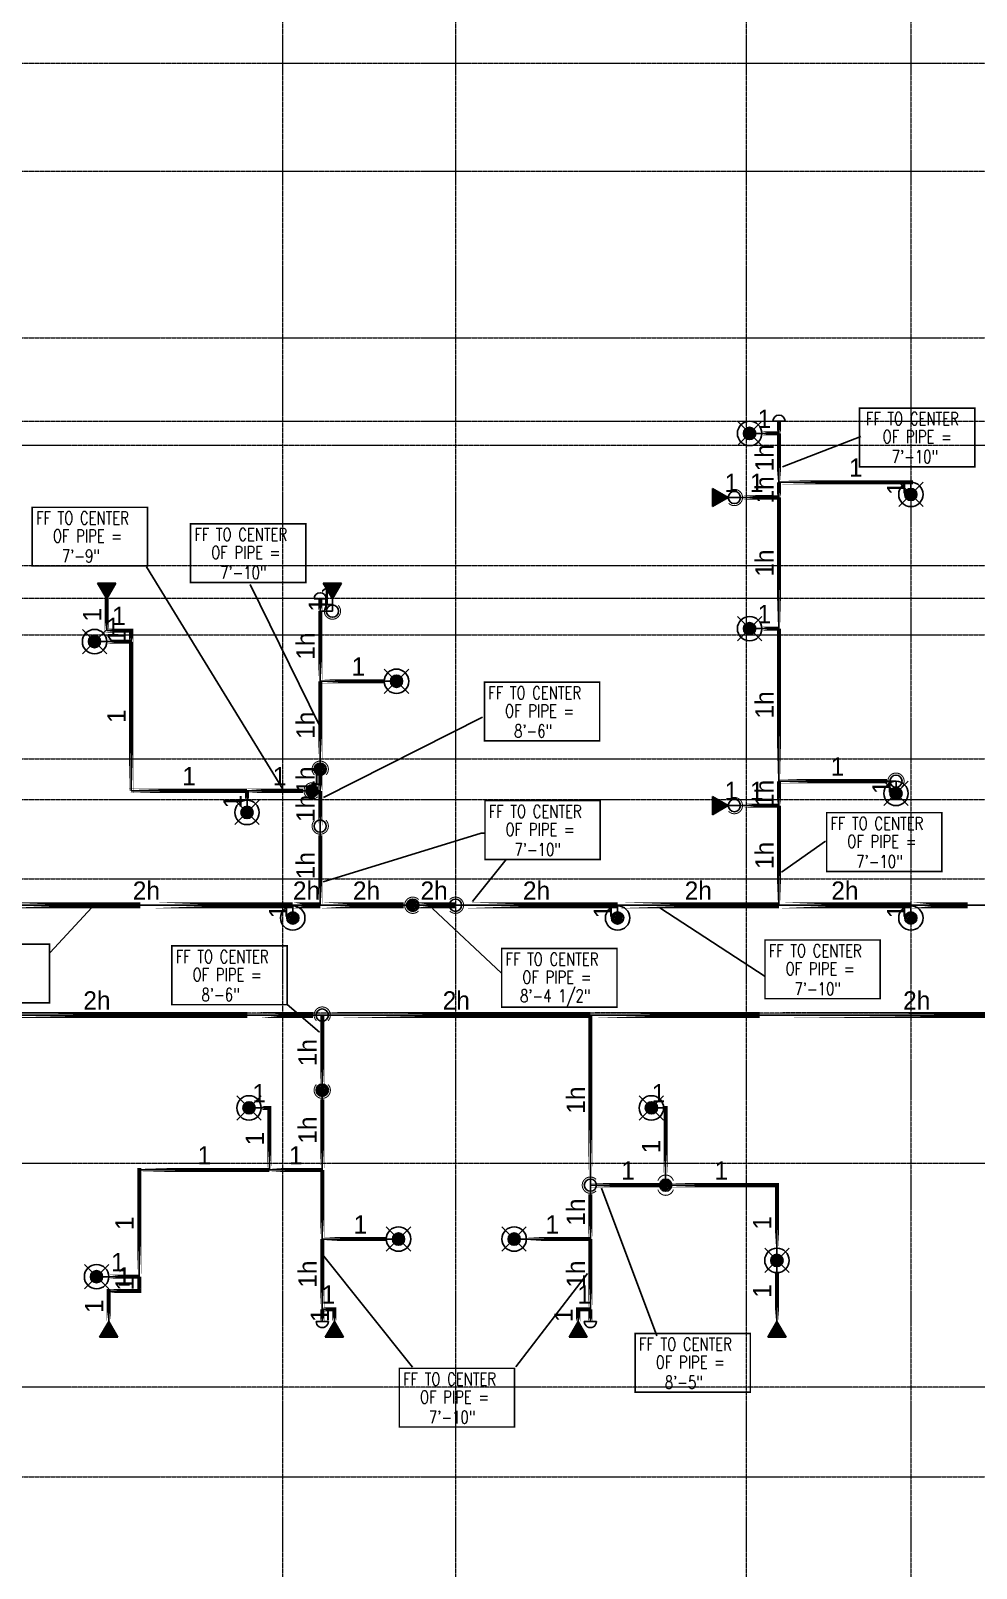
# Model space of a CAD drawing. Header units: inches. Extents: x -3679 to 241, y -496 to 3453.
# Drawn here: x -2565 to -2100, y 0 to 756 of the extents above; entities that cross this region are included whole.
import ezdxf
from ezdxf.enums import TextEntityAlignment as Align

# ---------------------------------------------------------------- set-up
doc = ezdxf.new("R2010")
doc.units = ezdxf.units.IN
doc.header["$MEASUREMENT"] = 0
doc.linetypes.add('Grid Line', pattern=[0.875, 0.5, -0.125, 0.125, -0.125])
for name, color, linetype in [('Coordination', 1, 'Continuous'), ('headdn', 7, 'Continuous'), ('PIPEBL', 4, 'Continuous'), ('pipemn', 6, 'Continuous'), ('PIPESPC', 7, 'Continuous'), ('spk-cap', 7, 'Continuous'), ('spk-pipedrop', 7, 'Continuous'), ('spk-piperise', 7, 'Continuous'), ('TIDYPIPE', 7, 'Continuous')]:
    doc.layers.add(name, color=color, linetype=linetype)
doc.layers.add('S-GRID', color=1, linetype='Continuous', lineweight=9)
doc.styles.add('PDA1', font='ROMAND', dxfattribs={"width": 0.755})
doc.styles.add('PIPE', font='PIPE.SHX')
doc.styles.add('ROMANS', font='ROMANS', dxfattribs={"height": 0.25})
doc.dimstyles.new('STANDARD$7', dxfattribs={"dimtxt": 0.09375, "dimasz": 0.125, "dimexe": 0.125, "dimexo": 0.09375, "dimgap": 0.0625, "dimtad": 1, "dimdec": 6, "dimzin": 3, "dimdsep": 46, "dimlunit": 4, "dimtxsty": 'ROMANS', "dimcen": 0.09375, "dimadec": 0, "dimazin": 0, "dimtfac": 0.09375, "dimtdec": 0, "dimtofl": 0, "dimtmove": 0, "dimatfit": 3, "dimfxl": 1, "dimfrac": 2, "dimtolj": 1, "dimtzin": 3, "dimarcsym": 0})

# ---------------------------------------------------------------- blocks, each defined once
blk = doc.blocks.new('side2')
for p, q in [((0, 0), (7.79, 4.5)), ((7.79, -4.5), (0, 0)), ((7.79, 4.5), (7.79, -4.5))]:
    blk.add_line(p, q)
blk.add_solid([(7.79, -4.5), (0, 0), (7.79, 4.5)])
blk = doc.blocks.new('dpend2')
for p, q in [((-6, -6), (6, 6)), ((6, -6), (-6, 6))]:
    blk.add_line(p, q)
for radius in [6, 3]:
    blk.add_circle((0, 0), radius)
for points in [[(0, 0), (-3, 0), (-2.08, 2.07)], [(0, 0), (-3, 0), (-2.08, -2.07)], [(0, 0), (0, 3), (-2.12, 2.14)], [(0, 0), (0, -3), (-2.12, -2.14)], [(0, 0), (0, 3), (2.12, 2.14)], [(0, 0), (3, 0), (2.08, 2.07)], [(0, 0), (3, 0), (2.08, -2.07)], [(0, 0), (0, -3), (2.12, -2.14)]]:
    blk.add_solid(points)
blk = doc.blocks.new('rise')
blk.add_circle((0, 0), 3)
blk = doc.blocks.new('dpend1')
for radius in [6, 3]:
    blk.add_circle((0, 0), radius)
for points in [[(0.01, 2.97), (-2.53, -1.59), (-2.62, 1.36)], [(0.01, 2.97), (-2.49, -1.59), (2.52, -1.59)], [(2.52, -1.59), (0.01, 2.97), (2.6, 1.47)], [(2.52, -1.59), (-2.53, -1.59), (0.01, -2.98)]]:
    blk.add_solid(points)
blk = doc.blocks.new('PIPESPC')
at = {"layer": 'PIPESPC', "style": 'PIPE', "width": 0.9}
blk.add_attdef('SIZE', text='', height=9, dxfattribs=at).set_placement((0, 4.02), align=Align.CENTER)
at = {"layer": 'PIPESPC', "style": 'PIPE', "flags": 1}
blk.add_attdef('SCHED', (25.3, 3.89), '', height=9, dxfattribs=at)
blk = doc.blocks.new('CAP')
blk.add_line((0, 3), (0, -3))
blk.add_arc((0, 0), 3, 270, 90)
blk = doc.blocks.new('drop')
blk.add_circle((0, 0), 3)
for points in [[(0.01, 2.97), (-2.53, -1.59), (-2.62, 1.36)], [(0.01, 2.97), (-2.49, -1.59), (2.52, -1.59)], [(2.52, -1.59), (0.01, 2.97), (2.6, 1.47)], [(2.52, -1.59), (-2.53, -1.59), (0.01, -2.98)]]:
    blk.add_solid(points)
blk = doc.blocks.new('TIDYRUN')
at = {"const_width": 0.5}
blk.add_lwpolyline([(-2.83, 2.83, -2.414214), (-2.83, -2.83, -1.737895)], format="xyb", dxfattribs=at)
blk = doc.blocks.new('TIDYDROP')
at = {"const_width": 0.5}
for points in [[(-2.18, 3.82, 0.737034), (-2.18, -3.82)], [(2.18, 3.82, -0.737034), (2.18, -3.82)]]:
    blk.add_lwpolyline(points, format="xyb", dxfattribs=at)

msp = doc.modelspace()

# ---------------------------------------------------------------- linework, layer by layer
at = {"layer": 'Coordination', "color": 1}
for p, q in [((-2195.1, 541.59), (-2156.57, 556.51)), ((-2440.81, 383.16), (-2507.92, 492.42)), ((-2423.12, 415.04), (-2456.95, 483.76)), ((-2420.9, 379.05), (-2342.67, 418.46)), ((-2195.66, 342.32), (-2173.99, 357.48)), ((-2347.55, 327.78), (-2330.99, 348.51)), ((-2534.9, 324.85), (-2555.31, 302.73)), ((-2367.31, 324.48), (-2333.42, 292.55)), ((-2255.4, 324.75), (-2203.74, 290.98)), ((-2422.9, 263.62), (-2438.8, 277.14)), ((-2284.15, 186.9), (-2256.94, 114.22)), ((-2421.34, 154.25), (-2377.15, 98.81)), ((-2291.06, 145.01), (-2326.3, 99.1))]:
    msp.add_line(p, q, dxfattribs=at)
at = {"layer": 'Coordination', "color": 1, "const_width": 0.75}
for points in [[(-2157.24, 570.44), (-2157.24, 541.57), (-2100.56, 541.57), (-2100.56, 570.44), (-2157.24, 570.44)], [(-2564.16, 521.69), (-2564.16, 492.82), (-2507.48, 492.82), (-2507.48, 521.69), (-2564.16, 521.69)], [(-2486.29, 513.58), (-2486.29, 484.71), (-2429.61, 484.71), (-2429.61, 513.58), (-2486.29, 513.58)], [(-2341.73, 435.68), (-2341.73, 406.81), (-2285.06, 406.81), (-2285.06, 435.68), (-2341.73, 435.68)], [(-2341.49, 377.4), (-2341.49, 348.53), (-2284.82, 348.53), (-2284.82, 377.4), (-2341.49, 377.4)], [(-2173.43, 371.5), (-2173.43, 342.63), (-2116.76, 342.63), (-2116.76, 371.5), (-2173.43, 371.5)], [(-2612.36, 306.88), (-2612.36, 278.01), (-2555.69, 278.01), (-2555.69, 306.88), (-2612.36, 306.88)], [(-2495.45, 306.01), (-2495.45, 277.14), (-2438.77, 277.14), (-2438.77, 306.01), (-2495.45, 306.01)], [(-2333.23, 304.73), (-2333.23, 275.86), (-2276.55, 275.86), (-2276.55, 304.73), (-2333.23, 304.73)], [(-2203.77, 308.91), (-2203.77, 280.04), (-2147.1, 280.04), (-2147.1, 308.91), (-2203.77, 308.91)], [(-2267.6, 115.44), (-2267.6, 86.57), (-2210.93, 86.57), (-2210.93, 115.44), (-2267.6, 115.44)], [(-2383.59, 98.29), (-2383.59, 69.42), (-2326.92, 69.42), (-2326.92, 98.29), (-2383.59, 98.29)]]:
    msp.add_lwpolyline(points, dxfattribs=at)
at = {"layer": 'PIPEBL', "color": 1}
for p, q in [((-2196.86, 558), (-2196.86, 564)), ((-2211.31, 558), (-2196.86, 558)), ((-2196.86, 534), (-2196.86, 558)), ((-2196.86, 534), (-2132, 534)), ((-2196.86, 526.5), (-2196.86, 534)), ((-2132, 528), (-2132, 534)), ((-2221.81, 526.5), (-2218.81, 526.5)), ((-2218.81, 526.5), (-2196.86, 526.5)), ((-2196.86, 462), (-2196.86, 526.5)), ((-2527.5, 476.64), (-2527.5, 461.07)), ((-2422.5, 470.64), (-2422.5, 476.64)), ((-2416.5, 470.64), (-2416.5, 476.64)), ((-2422.5, 436.14), (-2422.5, 470.64)), ((-2422.5, 470.64), (-2416.5, 470.64)), ((-2211.31, 462), (-2196.86, 462)), ((-2196.86, 387), (-2196.86, 462)), ((-2533.5, 455.64), (-2515.5, 455.64)), ((-2515.5, 461.07), (-2527.5, 461.07)), ((-2515.5, 455.64), (-2515.5, 461.07)), ((-2515.5, 382.25), (-2515.5, 455.64)), ((-2422.5, 436.14), (-2385, 436.14)), ((-2422.5, 392.89), (-2422.5, 436.14)), ((-2422.5, 382.25), (-2422.5, 392.89)), ((-2196.86, 375), (-2196.86, 387)), ((-2196.86, 387), (-2139.31, 387)), ((-2139.31, 387), (-2139.31, 381)), ((-2458.5, 382.25), (-2515.5, 382.25)), ((-2426.5, 382.25), (-2458.5, 382.25)), ((-2458.5, 371.64), (-2458.5, 382.25)), ((-2422.5, 382.25), (-2426.5, 382.25)), ((-2422.5, 364.94), (-2422.5, 382.25)), ((-2221.81, 375), (-2218.81, 375)), ((-2218.81, 375), (-2196.86, 375)), ((-2196.86, 375), (-2196.86, 326)), ((-2422.5, 326), (-2422.5, 364.94)), ((-2436, 319.74), (-2436, 326)), ((-2276.25, 319.74), (-2276.25, 326)), ((-2132, 319.74), (-2132, 326)), ((-2421.51, 235.04), (-2421.51, 272)), ((-2289.63, 188.36), (-2289.63, 272)), ((-2421.51, 195.84), (-2421.51, 235.04)), ((-2457.51, 226.36), (-2447.51, 226.36)), ((-2447.51, 226.36), (-2447.51, 195.84)), ((-2259.62, 226.36), (-2252.6, 226.36)), ((-2252.6, 226.36), (-2252.6, 188.36)), ((-2447.51, 195.84), (-2511.51, 195.84)), ((-2511.51, 195.84), (-2511.51, 143.36)), ((-2421.51, 195.84), (-2447.51, 195.84)), ((-2421.51, 161.86), (-2421.51, 195.84)), ((-2289.63, 161.86), (-2289.63, 188.36)), ((-2252.6, 188.36), (-2289.63, 188.36)), ((-2197.87, 188.36), (-2252.6, 188.36)), ((-2197.87, 151.36), (-2197.87, 188.36)), ((-2421.51, 127.36), (-2421.51, 161.86)), ((-2421.51, 161.86), (-2384.01, 161.86)), ((-2327.13, 161.86), (-2289.63, 161.86)), ((-2289.63, 127.36), (-2289.63, 161.86)), ((-2197.87, 121.36), (-2197.87, 151.36)), ((-2532.51, 143.36), (-2511.51, 143.36)), ((-2526.51, 121.36), (-2526.51, 136.31)), ((-2511.51, 136.31), (-2526.51, 136.31)), ((-2511.51, 143.36), (-2511.51, 136.31)), ((-2421.51, 127.36), (-2415.51, 127.36)), ((-2421.51, 127.36), (-2421.51, 121.36)), ((-2415.51, 127.36), (-2415.51, 121.36)), ((-2295.63, 127.36), (-2289.63, 127.36)), ((-2295.63, 127.36), (-2295.63, 121.36)), ((-2289.63, 127.36), (-2289.63, 121.36))]:
    msp.add_line(p, q, dxfattribs=at)
at = {"layer": 'pipemn', "color": 1}
for p, q in [((-2580, 326), (-2436, 326)), ((-2436, 326), (-2422.5, 326)), ((-2422.5, 326), (-2376.99, 326)), ((-2376.99, 326), (-2355.99, 326)), ((-2355.99, 326), (-2276.25, 326)), ((-2276.25, 326), (-2196.86, 326)), ((-2196.86, 326), (-2132, 326)), ((-2132, 326), (-2027.37, 326)), ((-2595, 272), (-2421.51, 272)), ((-2421.51, 272), (-2289.63, 272)), ((-2289.63, 272), (-1968.63, 272))]:
    msp.add_line(p, q, dxfattribs=at)
at = {"layer": 'S-GRID', "linetype": 'Grid Line'}
for p, q in [((-2441, 1771.74), (-2441, -484.26)), ((-2356, 1771.74), (-2356, -484.26)), ((-2213, 1771.74), (-2213, -484.26)), ((-2132, 1771.74), (-2132, -484.26)), ((-3666.39, 740), (228, 740)), ((-3666.39, 687), (228, 687)), ((-3666.39, 605), (228, 605)), ((-3666.39, 564), (228, 564)), ((228, 552), (-3666.39, 552)), ((-3666.39, 493), (228, 493)), ((-3666.39, 477), (228, 477)), ((-3666.39, 459), (228, 459)), ((-3666.39, 398), (228, 398)), ((-3666.39, 378), (228, 378)), ((-3666.39, 339), (226, 339)), ((228, 273), (-3666.39, 273)), ((228, 199), (-3666.39, 199)), ((228, 89), (-3666.39, 89)), ((-3666.39, 45), (228, 45))]:
    msp.add_line(p, q, dxfattribs=at)
at = {"layer": 'TIDYPIPE', "color": 1}
for points, const_width in [([(-2196.86, 558), (-2196.86, 564)], 2), ([(-2205.31, 558), (-2196.86, 558)], 2), ([(-2196.86, 534), (-2196.86, 558)], 2), ([(-2196.86, 526.5), (-2196.86, 534)], 2), ([(-2196.86, 534), (-2131, 534)], 2), ([(-2214.31, 526.5), (-2196.86, 526.5)], 2), ([(-2196.86, 462), (-2196.86, 526.5)], 2), ([(-2527.5, 460.07), (-2527.5, 476.64)], 2), ([(-2422.5, 470.64), (-2422.5, 476.64)], 2), ([(-2422.5, 436.14), (-2422.5, 470.64)], 2), ([(-2528.5, 461.07), (-2514.5, 461.07)], 2), ([(-2515.5, 455.64), (-2515.5, 462.07)], 2), ([(-2205.31, 462), (-2196.86, 462)], 2), ([(-2196.86, 387), (-2196.86, 462)], 2), ([(-2527.5, 455.64), (-2515.5, 455.64)], 2), ([(-2515.5, 381.25), (-2515.5, 455.64)], 2), ([(-2422.5, 397.39), (-2422.5, 436.14)], 2), ([(-2422.5, 436.14), (-2391, 436.14)], 2), ([(-2422.5, 382.25), (-2422.5, 392.89)], 2), ([(-2196.86, 375), (-2196.86, 387)], 2), ([(-2196.86, 387), (-2143.81, 387)], 2), ([(-2516.5, 382.25), (-2458.5, 382.25)], 2), ([(-2458.5, 377.64), (-2458.5, 382.25)], 2), ([(-2458.5, 382.25), (-2431, 382.25)], 2), ([(-2422.5, 364.94), (-2422.5, 382.25)], 2), ([(-2214.31, 375), (-2196.86, 375)], 2), ([(-2196.86, 326), (-2196.86, 375)], 2), ([(-2422.5, 326), (-2422.5, 360.44)], 2), ([(-2580, 326), (-2511, 326)], 3), ([(-2505, 326), (-2436, 326)], 3), ([(-2436, 326), (-2422.5, 326)], 3), ([(-2422.5, 326), (-2381.49, 326)], 3), ([(-2376.99, 326), (-2355.99, 326)], 3), ([(-2351.49, 326), (-2276.25, 326)], 3), ([(-2276.25, 326), (-2196.86, 326)], 3), ([(-2196.86, 326), (-2132, 326)], 3), ([(-2132, 326), (-2103.99, 326)], 3), ([(-2590.5, 272), (-2458.38, 272)], 3), ([(-2452.38, 272), (-2426.01, 272)], 3), ([(-2421.51, 235.04), (-2421.51, 272)], 2), ([(-2417.01, 272), (-2289.63, 272)], 3), ([(-2289.63, 272), (-2206.38, 272)], 3), ([(-2289.63, 192.86), (-2289.63, 272)], 2), ([(-2200.38, 272), (-1973.13, 272)], 3), ([(-2451.51, 226.36), (-2446.51, 226.36)], 2), ([(-2447.51, 195.84), (-2447.51, 227.36)], 2), ([(-2421.51, 195.84), (-2421.51, 230.54)], 2), ([(-2253.62, 226.36), (-2251.6, 226.36)], 2), ([(-2252.6, 192.86), (-2252.6, 227.36)], 2), ([(-2512.51, 195.84), (-2447.51, 195.84)], 2), ([(-2511.51, 143.36), (-2511.51, 196.84)], 2), ([(-2447.51, 195.84), (-2421.51, 195.84)], 2), ([(-2421.51, 161.86), (-2421.51, 195.84)], 2), ([(-2289.63, 188.36), (-2252.6, 188.36)], 2), ([(-2252.6, 188.36), (-2196.87, 188.36)], 2), ([(-2197.87, 157.36), (-2197.87, 189.36)], 2), ([(-2289.63, 161.86), (-2289.63, 183.86)], 2), ([(-2421.51, 127.36), (-2421.51, 161.86)], 2), ([(-2421.51, 161.86), (-2390.01, 161.86)], 2), ([(-2321.13, 161.86), (-2289.63, 161.86)], 2), ([(-2289.63, 127.36), (-2289.63, 161.86)], 2), ([(-2526.51, 143.36), (-2511.51, 143.36)], 2), ([(-2511.51, 135.31), (-2511.51, 143.36)], 2), ([(-2197.87, 121.36), (-2197.87, 145.36)], 2), ([(-2527.51, 136.31), (-2510.51, 136.31)], 2), ([(-2526.51, 121.36), (-2526.51, 137.31)], 2), ([(-2415.51, 121.36), (-2415.51, 128.36)], 2), ([(-2295.63, 121.36), (-2295.63, 128.36)], 2), ([(-2421.51, 121.36), (-2421.51, 127.36)], 2), ([(-2421.51, 127.36), (-2414.51, 127.36)], 2), ([(-2296.63, 127.36), (-2289.63, 127.36)], 2), ([(-2289.63, 121.36), (-2289.63, 127.36)], 2)]:
    msp.add_lwpolyline(points, close=True, dxfattribs=dict(at, const_width=const_width))

# ---------------------------------------------------------------- block references
at = {"layer": 'headdn', "color": 1}
for name, p in [('dpend2', (-2211.31, 558)), ('dpend2', (-2132, 528)), ('dpend2', (-2533.5, 455.64)), ('dpend2', (-2211.31, 462)), ('dpend2', (-2385, 436.14)), ('dpend2', (-2139.31, 381)), ('dpend2', (-2458.5, 371.64)), ('dpend1', (-2436, 319.74)), ('dpend1', (-2276.25, 319.74)), ('dpend1', (-2132, 319.74))]:
    msp.add_blockref(name, p, dxfattribs=at)
for name, p, rotation in [('side2', (-2221.81, 526.5), 180), ('side2', (-2527.5, 476.64), 90), ('side2', (-2416.5, 476.64), 90), ('side2', (-2221.81, 375), 180), ('dpend2', (-2259.62, 226.36), 180), ('dpend2', (-2327.13, 161.86), 180), ('dpend2', (-2197.87, 151.36), 180), ('side2', (-2295.63, 121.36), 270), ('side2', (-2197.87, 121.36), 270)]:
    msp.add_blockref(name, p, dxfattribs=dict(at, rotation=rotation))
at = {"layer": 'headdn', "color": 1, "extrusion": (0, 0, -1), "zscale": -1}
for name, p, rotation in [('dpend2', (2457.51, 226.36), 180), ('dpend2', (2384.01, 161.86), 180), ('dpend2', (2532.51, 143.36), 180), ('side2', (2526.51, 121.36), 270), ('side2', (2415.51, 121.36), 270)]:
    msp.add_blockref(name, p, dxfattribs=dict(at, rotation=rotation))
at = {"layer": 'PIPESPC', "color": 1}
ref = msp.add_blockref('PIPESPC', (-2204.08, 558), dxfattribs=at)
ref.add_attrib('SIZE', '1', dxfattribs={"color": 0, "height": 9, "style": 'PIPE'}).set_placement((-2204.08, 558), align=Align.BOTTOM_CENTER)
ref = msp.add_blockref('PIPESPC', (-2196.86, 546), dxfattribs=dict(at, rotation=90))
ref.add_attrib('SIZE', '1h', dxfattribs={"color": 0, "height": 9, "rotation": 90, "style": 'PIPE'}).set_placement((-2196.86, 546), align=Align.BOTTOM_CENTER)
ref = msp.add_blockref('PIPESPC', (-2159.08, 534), dxfattribs=at)
ref.add_attrib('SIZE', '1', dxfattribs={"color": 0, "height": 9, "style": 'PIPE'}).set_placement((-2159.08, 534), align=Align.BOTTOM_CENTER)
ref = msp.add_blockref('PIPESPC', (-2220.31, 526.5), dxfattribs=at)
ref.add_attrib('SIZE', '1', dxfattribs={"color": 0, "height": 9, "style": 'PIPE'}).set_placement((-2220.31, 526.5), align=Align.BOTTOM_CENTER)
ref = msp.add_blockref('PIPESPC', (-2207.83, 526.5), dxfattribs=at)
ref.add_attrib('SIZE', '1', dxfattribs={"color": 0, "height": 9, "style": 'PIPE'}).set_placement((-2207.83, 526.5), align=Align.BOTTOM_CENTER)
ref = msp.add_blockref('PIPESPC', (-2196.86, 530.25), dxfattribs=dict(at, rotation=90))
ref.add_attrib('SIZE', '1h', dxfattribs={"color": 0, "height": 9, "rotation": 90, "style": 'PIPE'}).set_placement((-2196.86, 530.25), align=Align.BOTTOM_CENTER)
ref = msp.add_blockref('PIPESPC', (-2132, 531), dxfattribs=dict(at, rotation=90))
ref.add_attrib('SIZE', '1', dxfattribs={"color": 0, "height": 9, "rotation": 90, "style": 'PIPE'}).set_placement((-2132, 531), align=Align.BOTTOM_CENTER)
ref = msp.add_blockref('PIPESPC', (-2196.86, 494.25), dxfattribs=dict(at, rotation=90))
ref.add_attrib('SIZE', '1h', dxfattribs={"color": 0, "height": 9, "rotation": 90, "style": 'PIPE'}).set_placement((-2196.86, 494.25), align=Align.BOTTOM_CENTER)
ref = msp.add_blockref('PIPESPC', (-2416.5, 473.64), dxfattribs=dict(at, rotation=90))
ref.add_attrib('SIZE', '1', dxfattribs={"color": 0, "height": 9, "rotation": 90, "style": 'PIPE'}).set_placement((-2416.5, 473.64), align=Align.BOTTOM_CENTER)
ref = msp.add_blockref('PIPESPC', (-2419.5, 470.64), dxfattribs=at)
ref.add_attrib('SIZE', '1', dxfattribs={"color": 0, "height": 9, "style": 'PIPE'}).set_placement((-2419.5, 470.64), align=Align.BOTTOM_CENTER)
ref = msp.add_blockref('PIPESPC', (-2527.5, 468.85), dxfattribs=dict(at, rotation=90))
ref.add_attrib('SIZE', '1', dxfattribs={"color": 0, "height": 9, "rotation": 90, "style": 'PIPE'}).set_placement((-2527.5, 468.85), align=Align.BOTTOM_CENTER)
ref = msp.add_blockref('PIPESPC', (-2521.5, 461.07), dxfattribs=at)
ref.add_attrib('SIZE', '1', dxfattribs={"color": 0, "height": 9, "style": 'PIPE'}).set_placement((-2521.5, 461.07), align=Align.BOTTOM_CENTER)
ref = msp.add_blockref('PIPESPC', (-2204.08, 462), dxfattribs=at)
ref.add_attrib('SIZE', '1', dxfattribs={"color": 0, "height": 9, "style": 'PIPE'}).set_placement((-2204.08, 462), align=Align.BOTTOM_CENTER)
ref = msp.add_blockref('PIPESPC', (-2524.5, 455.64), dxfattribs=at)
ref.add_attrib('SIZE', '1', dxfattribs={"color": 0, "height": 9, "style": 'PIPE'}).set_placement((-2524.5, 455.64), align=Align.BOTTOM_CENTER)
ref = msp.add_blockref('PIPESPC', (-2515.5, 458.35), dxfattribs=dict(at, rotation=90))
ref.add_attrib('SIZE', '1', dxfattribs={"color": 0, "height": 9, "rotation": 90, "style": 'PIPE'}).set_placement((-2515.5, 458.35), align=Align.BOTTOM_CENTER)
ref = msp.add_blockref('PIPESPC', (-2422.5, 453.39), dxfattribs=dict(at, rotation=90))
ref.add_attrib('SIZE', '1h', dxfattribs={"color": 0, "height": 9, "rotation": 90, "style": 'PIPE'}).set_placement((-2422.5, 453.39), align=Align.BOTTOM_CENTER)
ref = msp.add_blockref('PIPESPC', (-2403.75, 436.14), dxfattribs=at)
ref.add_attrib('SIZE', '1', dxfattribs={"color": 0, "height": 9, "style": 'PIPE'}).set_placement((-2403.75, 436.14), align=Align.BOTTOM_CENTER)
ref = msp.add_blockref('PIPESPC', (-2196.86, 424.5), dxfattribs=dict(at, rotation=90))
ref.add_attrib('SIZE', '1h', dxfattribs={"color": 0, "height": 9, "rotation": 90, "style": 'PIPE'}).set_placement((-2196.86, 424.5), align=Align.BOTTOM_CENTER)
ref = msp.add_blockref('PIPESPC', (-2515.5, 418.95), dxfattribs=dict(at, rotation=89.99999999999982))
ref.add_attrib('SIZE', '1', dxfattribs={"color": 0, "height": 9, "rotation": 90, "style": 'PIPE'}).set_placement((-2515.5, 418.95), align=Align.BOTTOM_CENTER)
ref = msp.add_blockref('PIPESPC', (-2422.5, 414.51), dxfattribs=dict(at, rotation=90.00000000020665))
ref.add_attrib('SIZE', '1h', dxfattribs={"color": 0, "height": 9, "rotation": 90, "style": 'PIPE'}).set_placement((-2422.5, 414.51), align=Align.BOTTOM_CENTER)
ref = msp.add_blockref('PIPESPC', (-2487, 382.25), dxfattribs=at)
ref.add_attrib('SIZE', '1', dxfattribs={"color": 0, "height": 9, "style": 'PIPE'}).set_placement((-2487, 382.25), align=Align.BOTTOM_CENTER)
ref = msp.add_blockref('PIPESPC', (-2442.5, 382.25), dxfattribs=at)
ref.add_attrib('SIZE', '1', dxfattribs={"color": 0, "height": 9, "style": 'PIPE'}).set_placement((-2442.5, 382.25), align=Align.BOTTOM_CENTER)
ref = msp.add_blockref('PIPESPC', (-2422.5, 387.57), dxfattribs=dict(at, rotation=89.99999999915974))
ref.add_attrib('SIZE', '1h', dxfattribs={"color": 0, "height": 9, "rotation": 90, "style": 'PIPE'}).set_placement((-2422.5, 387.57), align=Align.BOTTOM_CENTER)
ref = msp.add_blockref('PIPESPC', (-2424.5, 382.25), dxfattribs=at)
ref.add_attrib('SIZE', '1', dxfattribs={"color": 0, "height": 9, "style": 'PIPE'}).set_placement((-2424.5, 382.25), align=Align.BOTTOM_CENTER)
ref = msp.add_blockref('PIPESPC', (-2168.08, 387), dxfattribs=at)
ref.add_attrib('SIZE', '1', dxfattribs={"color": 0, "height": 9, "style": 'PIPE'}).set_placement((-2168.08, 387), align=Align.BOTTOM_CENTER)
ref = msp.add_blockref('PIPESPC', (-2220.31, 375), dxfattribs=at)
ref.add_attrib('SIZE', '1', dxfattribs={"color": 0, "height": 9, "style": 'PIPE'}).set_placement((-2220.31, 375), align=Align.BOTTOM_CENTER)
ref = msp.add_blockref('PIPESPC', (-2207.83, 375), dxfattribs=at)
ref.add_attrib('SIZE', '1', dxfattribs={"color": 0, "height": 9, "style": 'PIPE'}).set_placement((-2207.83, 375), align=Align.BOTTOM_CENTER)
ref = msp.add_blockref('PIPESPC', (-2196.86, 381), dxfattribs=dict(at, rotation=90))
ref.add_attrib('SIZE', '1h', dxfattribs={"color": 0, "height": 9, "rotation": 90, "style": 'PIPE'}).set_placement((-2196.86, 381), align=Align.BOTTOM_CENTER)
ref = msp.add_blockref('PIPESPC', (-2139.31, 384), dxfattribs=dict(at, rotation=90))
ref.add_attrib('SIZE', '1', dxfattribs={"color": 0, "height": 9, "rotation": 90, "style": 'PIPE'}).set_placement((-2139.31, 384), align=Align.BOTTOM_CENTER)
ref = msp.add_blockref('PIPESPC', (-2458.5, 376.95), dxfattribs=dict(at, rotation=90))
ref.add_attrib('SIZE', '1', dxfattribs={"color": 0, "height": 9, "rotation": 90, "style": 'PIPE'}).set_placement((-2458.5, 376.95), align=Align.BOTTOM_CENTER)
ref = msp.add_blockref('PIPESPC', (-2422.5, 373.6), dxfattribs=dict(at, rotation=90))
ref.add_attrib('SIZE', '1h', dxfattribs={"color": 0, "height": 9, "rotation": 90, "style": 'PIPE'}).set_placement((-2422.5, 373.6), align=Align.BOTTOM_CENTER)
ref = msp.add_blockref('PIPESPC', (-2196.86, 350.5), dxfattribs=dict(at, rotation=90))
ref.add_attrib('SIZE', '1h', dxfattribs={"color": 0, "height": 9, "rotation": 90, "style": 'PIPE'}).set_placement((-2196.86, 350.5), align=Align.BOTTOM_CENTER)
ref = msp.add_blockref('PIPESPC', (-2422.5, 345.47), dxfattribs=dict(at, rotation=90))
ref.add_attrib('SIZE', '1h', dxfattribs={"color": 0, "height": 9, "rotation": 90, "style": 'PIPE'}).set_placement((-2422.5, 345.47), align=Align.BOTTOM_CENTER)
ref = msp.add_blockref('PIPESPC', (-2512, 326), dxfattribs=at)
ref.add_attrib('SIZE', '2h', dxfattribs={"color": 0, "height": 9, "style": 'PIPE'}).set_placement((-2508, 326), align=Align.BOTTOM_CENTER)
ref = msp.add_blockref('PIPESPC', (-2429.25, 326), dxfattribs=at)
ref.add_attrib('SIZE', '2h', dxfattribs={"color": 0, "height": 9, "style": 'PIPE'}).set_placement((-2429.25, 326), align=Align.BOTTOM_CENTER)
ref = msp.add_blockref('PIPESPC', (-2399.75, 326), dxfattribs=at)
ref.add_attrib('SIZE', '2h', dxfattribs={"color": 0, "height": 9, "style": 'PIPE'}).set_placement((-2399.75, 326), align=Align.BOTTOM_CENTER)
ref = msp.add_blockref('PIPESPC', (-2366.49, 326), dxfattribs=at)
ref.add_attrib('SIZE', '2h', dxfattribs={"color": 0, "height": 9, "style": 'PIPE'}).set_placement((-2366.49, 326), align=Align.BOTTOM_CENTER)
ref = msp.add_blockref('PIPESPC', (-2316.12, 326), dxfattribs=at)
ref.add_attrib('SIZE', '2h', dxfattribs={"color": 0, "height": 9, "style": 'PIPE'}).set_placement((-2316.12, 326), align=Align.BOTTOM_CENTER)
ref = msp.add_blockref('PIPESPC', (-2236.55, 326), dxfattribs=at)
ref.add_attrib('SIZE', '2h', dxfattribs={"color": 0, "height": 9, "style": 'PIPE'}).set_placement((-2236.55, 326), align=Align.BOTTOM_CENTER)
ref = msp.add_blockref('PIPESPC', (-2164.43, 326), dxfattribs=at)
ref.add_attrib('SIZE', '2h', dxfattribs={"color": 0, "height": 9, "style": 'PIPE'}).set_placement((-2164.43, 326), align=Align.BOTTOM_CENTER)
ref = msp.add_blockref('PIPESPC', (-2436, 322.87), dxfattribs=dict(at, rotation=90))
ref.add_attrib('SIZE', '1', dxfattribs={"color": 0, "height": 9, "rotation": 90, "style": 'PIPE'}).set_placement((-2436, 322.87), align=Align.BOTTOM_CENTER)
ref = msp.add_blockref('PIPESPC', (-2276.25, 322.87), dxfattribs=dict(at, rotation=90))
ref.add_attrib('SIZE', '1', dxfattribs={"color": 0, "height": 9, "rotation": 90, "style": 'PIPE'}).set_placement((-2276.25, 322.87), align=Align.BOTTOM_CENTER)
ref = msp.add_blockref('PIPESPC', (-2132, 322.87), dxfattribs=dict(at, rotation=90.0000000000166))
ref.add_attrib('SIZE', '1', dxfattribs={"color": 0, "height": 9, "rotation": 90, "style": 'PIPE'}).set_placement((-2132, 322.87), align=Align.BOTTOM_CENTER)
ref = msp.add_blockref('PIPESPC', (-2532.33, 272), dxfattribs=at)
ref.add_attrib('SIZE', '2h', dxfattribs={"color": 0, "height": 9, "style": 'PIPE'}).set_placement((-2532.33, 272), align=Align.BOTTOM_CENTER)
ref = msp.add_blockref('PIPESPC', (-2355.57, 272), dxfattribs=at)
ref.add_attrib('SIZE', '2h', dxfattribs={"color": 0, "height": 9, "style": 'PIPE'}).set_placement((-2355.57, 272), align=Align.BOTTOM_CENTER)
ref = msp.add_blockref('PIPESPC', (-2129.13, 272), dxfattribs=at)
ref.add_attrib('SIZE', '2h', dxfattribs={"color": 0, "height": 9, "style": 'PIPE'}).set_placement((-2129.13, 272), align=Align.BOTTOM_CENTER)
ref = msp.add_blockref('PIPESPC', (-2421.51, 253.52), dxfattribs=dict(at, rotation=90.00000020119603))
ref.add_attrib('SIZE', '1h', dxfattribs={"color": 0, "height": 9, "rotation": 90, "style": 'PIPE'}).set_placement((-2421.51, 253.52), align=Align.BOTTOM_CENTER)
ref = msp.add_blockref('PIPESPC', (-2452.51, 226.36), dxfattribs=at)
ref.add_attrib('SIZE', '1', dxfattribs={"color": 0, "height": 9, "style": 'PIPE'}).set_placement((-2452.51, 226.36), align=Align.BOTTOM_CENTER)
ref = msp.add_blockref('PIPESPC', (-2289.63, 230.18), dxfattribs=dict(at, rotation=89.99999999991714))
ref.add_attrib('SIZE', '1h', dxfattribs={"color": 0, "height": 9, "rotation": 90, "style": 'PIPE'}).set_placement((-2289.63, 230.18), align=Align.BOTTOM_CENTER)
ref = msp.add_blockref('PIPESPC', (-2256.11, 226.36), dxfattribs=at)
ref.add_attrib('SIZE', '1', dxfattribs={"color": 0, "height": 9, "style": 'PIPE'}).set_placement((-2256.11, 226.36), align=Align.BOTTOM_CENTER)
ref = msp.add_blockref('PIPESPC', (-2421.51, 215.44), dxfattribs=dict(at, rotation=90.00000020119641))
ref.add_attrib('SIZE', '1h', dxfattribs={"color": 0, "height": 9, "rotation": 90, "style": 'PIPE'}).set_placement((-2421.51, 215.44), align=Align.BOTTOM_CENTER)
ref = msp.add_blockref('PIPESPC', (-2447.51, 211.27), dxfattribs=dict(at, rotation=90.00000000000037))
ref.add_attrib('SIZE', '1', dxfattribs={"color": 0, "height": 9, "rotation": 90, "style": 'PIPE'}).set_placement((-2447.51, 211.27), align=Align.BOTTOM_CENTER)
ref = msp.add_blockref('PIPESPC', (-2479.51, 195.84), dxfattribs=at)
ref.add_attrib('SIZE', '1', dxfattribs={"color": 0, "height": 9, "style": 'PIPE'}).set_placement((-2479.51, 195.84), align=Align.BOTTOM_CENTER)
ref = msp.add_blockref('PIPESPC', (-2434.51, 195.84), dxfattribs=at)
ref.add_attrib('SIZE', '1', dxfattribs={"color": 0, "height": 9, "style": 'PIPE'}).set_placement((-2434.51, 195.84), align=Align.BOTTOM_CENTER)
ref = msp.add_blockref('PIPESPC', (-2252.6, 207.36), dxfattribs=dict(at, rotation=89.99999999999966))
ref.add_attrib('SIZE', '1', dxfattribs={"color": 0, "height": 9, "rotation": 90, "style": 'PIPE'}).set_placement((-2252.6, 207.36), align=Align.BOTTOM_CENTER)
ref = msp.add_blockref('PIPESPC', (-2271.11, 188.36), dxfattribs=at)
ref.add_attrib('SIZE', '1', dxfattribs={"color": 0, "height": 9, "style": 'PIPE'}).set_placement((-2271.11, 188.36), align=Align.BOTTOM_CENTER)
ref = msp.add_blockref('PIPESPC', (-2225.24, 188.36), dxfattribs=at)
ref.add_attrib('SIZE', '1', dxfattribs={"color": 0, "height": 9, "style": 'PIPE'}).set_placement((-2225.24, 188.36), align=Align.BOTTOM_CENTER)
ref = msp.add_blockref('PIPESPC', (-2289.63, 175.11), dxfattribs=dict(at, rotation=89.99999999991742))
ref.add_attrib('SIZE', '1h', dxfattribs={"color": 0, "height": 9, "rotation": 90, "style": 'PIPE'}).set_placement((-2289.63, 175.11), align=Align.BOTTOM_CENTER)
ref = msp.add_blockref('PIPESPC', (-2511.51, 169.6), dxfattribs=dict(at, rotation=90))
ref.add_attrib('SIZE', '1', dxfattribs={"color": 0, "height": 9, "rotation": 90, "style": 'PIPE'}).set_placement((-2511.51, 169.6), align=Align.BOTTOM_CENTER)
ref = msp.add_blockref('PIPESPC', (-2402.76, 161.86), dxfattribs=at)
ref.add_attrib('SIZE', '1', dxfattribs={"color": 0, "height": 9, "style": 'PIPE'}).set_placement((-2402.76, 161.86), align=Align.BOTTOM_CENTER)
ref = msp.add_blockref('PIPESPC', (-2308.38, 161.86), dxfattribs=at)
ref.add_attrib('SIZE', '1', dxfattribs={"color": 0, "height": 9, "style": 'PIPE'}).set_placement((-2308.38, 161.86), align=Align.BOTTOM_CENTER)
ref = msp.add_blockref('PIPESPC', (-2197.87, 169.86), dxfattribs=dict(at, rotation=90))
ref.add_attrib('SIZE', '1', dxfattribs={"color": 0, "height": 9, "rotation": 90, "style": 'PIPE'}).set_placement((-2197.87, 169.86), align=Align.BOTTOM_CENTER)
ref = msp.add_blockref('PIPESPC', (-2522.01, 143.36), dxfattribs=at)
ref.add_attrib('SIZE', '1', dxfattribs={"color": 0, "height": 9, "style": 'PIPE'}).set_placement((-2522.01, 143.36), align=Align.BOTTOM_CENTER)
ref = msp.add_blockref('PIPESPC', (-2519.01, 136.31), dxfattribs=at)
ref.add_attrib('SIZE', '1', dxfattribs={"color": 0, "height": 9, "style": 'PIPE'}).set_placement((-2519.01, 136.31), align=Align.BOTTOM_CENTER)
ref = msp.add_blockref('PIPESPC', (-2421.51, 144.61), dxfattribs=dict(at, rotation=90))
ref.add_attrib('SIZE', '1h', dxfattribs={"color": 0, "height": 9, "rotation": 90, "style": 'PIPE'}).set_placement((-2421.51, 144.61), align=Align.BOTTOM_CENTER)
ref = msp.add_blockref('PIPESPC', (-2289.63, 144.61), dxfattribs=dict(at, rotation=90))
ref.add_attrib('SIZE', '1h', dxfattribs={"color": 0, "height": 9, "rotation": 90, "style": 'PIPE'}).set_placement((-2289.63, 144.61), align=Align.BOTTOM_CENTER)
ref = msp.add_blockref('PIPESPC', (-2511.51, 139.84), dxfattribs=dict(at, rotation=90))
ref.add_attrib('SIZE', '1', dxfattribs={"color": 0, "height": 9, "rotation": 90, "style": 'PIPE'}).set_placement((-2511.51, 139.84), align=Align.BOTTOM_CENTER)
ref = msp.add_blockref('PIPESPC', (-2418.51, 127.36), dxfattribs=at)
ref.add_attrib('SIZE', '1', dxfattribs={"color": 0, "height": 9, "style": 'PIPE'}).set_placement((-2418.51, 127.36), align=Align.BOTTOM_CENTER)
ref = msp.add_blockref('PIPESPC', (-2292.63, 127.36), dxfattribs=at)
ref.add_attrib('SIZE', '1', dxfattribs={"color": 0, "height": 9, "style": 'PIPE'}).set_placement((-2292.63, 127.36), align=Align.BOTTOM_CENTER)
ref = msp.add_blockref('PIPESPC', (-2197.87, 136.36), dxfattribs=dict(at, rotation=90))
ref.add_attrib('SIZE', '1', dxfattribs={"color": 0, "height": 9, "rotation": 90, "style": 'PIPE'}).set_placement((-2197.87, 136.36), align=Align.BOTTOM_CENTER)
ref = msp.add_blockref('PIPESPC', (-2526.51, 128.84), dxfattribs=dict(at, rotation=90))
ref.add_attrib('SIZE', '1', dxfattribs={"color": 0, "height": 9, "rotation": 90, "style": 'PIPE'}).set_placement((-2526.51, 128.84), align=Align.BOTTOM_CENTER)
ref = msp.add_blockref('PIPESPC', (-2415.51, 124.36), dxfattribs=dict(at, rotation=90))
ref.add_attrib('SIZE', '1', dxfattribs={"color": 0, "height": 9, "rotation": 90, "style": 'PIPE'}).set_placement((-2415.51, 124.36), align=Align.BOTTOM_CENTER)
ref = msp.add_blockref('PIPESPC', (-2295.63, 124.36), dxfattribs=dict(at, rotation=90))
ref.add_attrib('SIZE', '1', dxfattribs={"color": 0, "height": 9, "rotation": 90, "style": 'PIPE'}).set_placement((-2295.63, 124.36), align=Align.BOTTOM_CENTER)
at = {"layer": 'spk-cap', "color": 1}
for p, rotation in [((-2196.86, 564), 90.00000000002773), ((-2422.5, 476.64), 90.00000000002773), ((-2421.51, 121.36), 270.0000000000834), ((-2289.63, 121.36), 270.0000000000834)]:
    msp.add_blockref('CAP', p, dxfattribs=dict(at, rotation=rotation))
at = {"layer": 'spk-pipedrop', "color": 1}
for p, rotation in [((-2422.5, 392.89), 180.0000000000556), ((-2376.99, 326), 180.000000000053), ((-2421.51, 235.04), 270.0000002012793), ((-2252.6, 188.36), 180.0000000000556)]:
    msp.add_blockref('drop', p, dxfattribs=dict(at, rotation=rotation))
msp.add_blockref('drop', (-2426.5, 382.25), dxfattribs=at)
at = {"layer": 'spk-piperise', "color": 1}
for p, rotation in [((-2218.81, 526.5), 180.0000000000833), ((-2416.5, 470.64), 90.00000000002773), ((-2218.81, 375), 180.0000000000833), ((-2355.99, 326), 180.0000000000556), ((-2289.63, 188.36), 180.0000000000556)]:
    msp.add_blockref('rise', p, dxfattribs=dict(at, rotation=rotation))
for p in [(-2139.31, 387), (-2422.5, 364.94), (-2421.51, 272)]:
    msp.add_blockref('rise', p, dxfattribs=at)
at = {"layer": 'TIDYPIPE', "color": 1}
for p in [(-2218.81, 526.5), (-2218.81, 375), (-2355.99, 326)]:
    msp.add_blockref('TIDYRUN', p, dxfattribs=at)
for name, p, rotation in [('TIDYRUN', (-2416.5, 470.64), 270), ('TIDYRUN', (-2422.5, 392.89), 89.99999999915974), ('TIDYRUN', (-2426.5, 382.25), 180), ('TIDYRUN', (-2139.31, 387), 90), ('TIDYRUN', (-2422.5, 364.94), 270.0000000005162), ('TIDYRUN', (-2376.99, 326), 180), ('TIDYRUN', (-2421.51, 272), 89.99999978664948), ('TIDYRUN', (-2421.51, 235.04), 269.9999997866495), ('TIDYRUN', (-2289.63, 188.36), 180), ('TIDYDROP', (-2252.6, 188.36), 270)]:
    msp.add_blockref(name, p, dxfattribs=dict(at, rotation=rotation))

# ---------------------------------------------------------------- texts
at = {"layer": 'Coordination', "color": 1, "style": 'PDA1', "width": 0.755}
for s, p in [('FF TO CENTER', (-2154.12, 562.11)), ('OF PIPE = ', (-2145.87, 553.25)), ('7\'-10"', (-2141.44, 543.4)), ('FF TO CENTER', (-2562.28, 513.26)), ('OF PIPE = ', (-2554.02, 504.41)), ('FF TO CENTER', (-2484.41, 505.15)), ('7\'-9"', (-2549.59, 494.55)), ('OF PIPE = ', (-2476.15, 496.3)), ('7\'-10"', (-2471.72, 486.44)), ('FF TO CENTER', (-2339.85, 427.26)), ('OF PIPE = ', (-2331.59, 418.4)), ('8\'-6"', (-2327.16, 408.55)), ('FF TO CENTER', (-2339.61, 368.97)), ('OF PIPE = ', (-2331.36, 360.12)), ('FF TO CENTER', (-2171.55, 363.07)), ('7\'-10"', (-2326.93, 350.26)), ('OF PIPE = ', (-2163.29, 354.22)), ('7\'-10"', (-2158.86, 344.36)), ('FF TO CENTER', (-2493.57, 297.59)), ('FF TO CENTER', (-2331.34, 296.3)), ('FF TO CENTER', (-2201.89, 300.48)), ('OF PIPE = ', (-2485.31, 288.73)), ('OF PIPE = ', (-2193.64, 291.63)), ('OF PIPE = ', (-2323.09, 287.45)), ('7\'-10"', (-2189.21, 281.77)), ('8\'-6"', (-2480.88, 278.88)), ('8\'-4 1/2"', (-2324.22, 278.31)), ('FF TO CENTER', (-2265.72, 107.01)), ('OF PIPE = ', (-2257.47, 98.16)), ('FF TO CENTER', (-2381.71, 89.86)), ('8\'-5"', (-2253.04, 88.3)), ('OF PIPE = ', (-2373.45, 81.01)), ('7\'-10"', (-2369.03, 71.15))]:
    msp.add_text(s, height=6.3, dxfattribs=at).set_placement(p)

# ---------------------------------------------------------------- leaders
at = {"layer": 'Coordination', "color": 1}
msp.add_leader([(-2421.07, 337.48), (-2343.4, 361.39), (-2341.87, 361.39)], dimstyle='STANDARD$7', dxfattribs=at)

doc.saveas('drawing.dxf')
